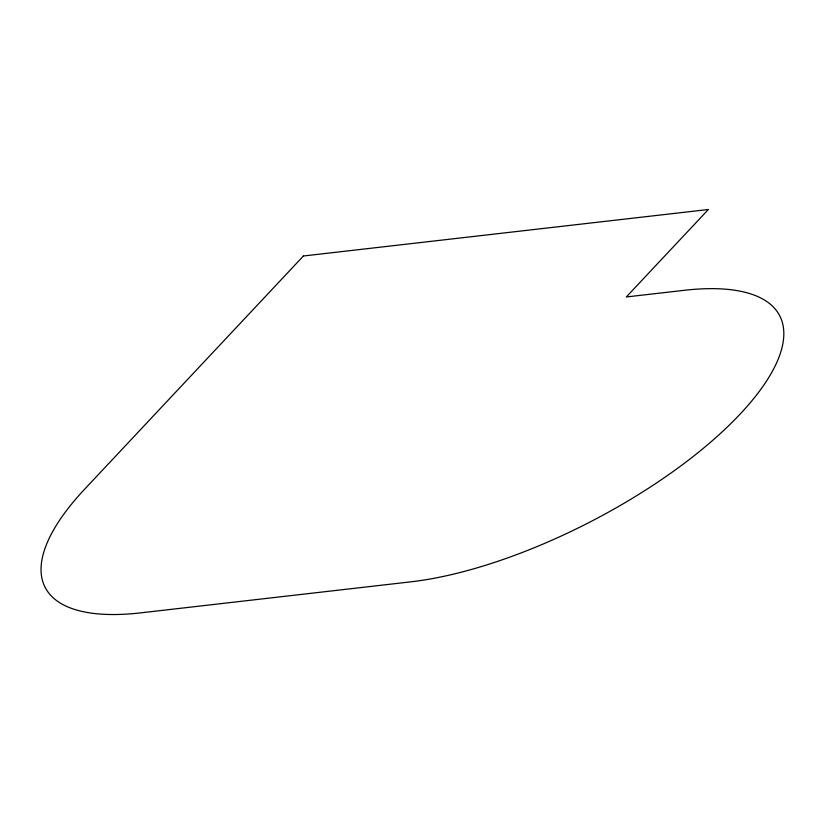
<?xml version="1.0" encoding="UTF-8"?>
<svg xmlns="http://www.w3.org/2000/svg" width="824" height="824" viewBox="0 0 824 824"><rect width="100%" height="100%" fill="white"/><g stroke="black" fill="none" stroke-linecap="round" stroke-linejoin="round"><path stroke-width="1.24" d="M303.417 255.996L84.604 489.229A261.599 95.883 -27.4 0 0 140.688 612.86L410.661 581.857A261.599 95.883 -27.4 0 0 740.261 413.947A261.599 95.883 -27.4 0 0 684.178 290.316L626.322 296.959L708.372 209.502L303.417 255.996"/></g></svg>
